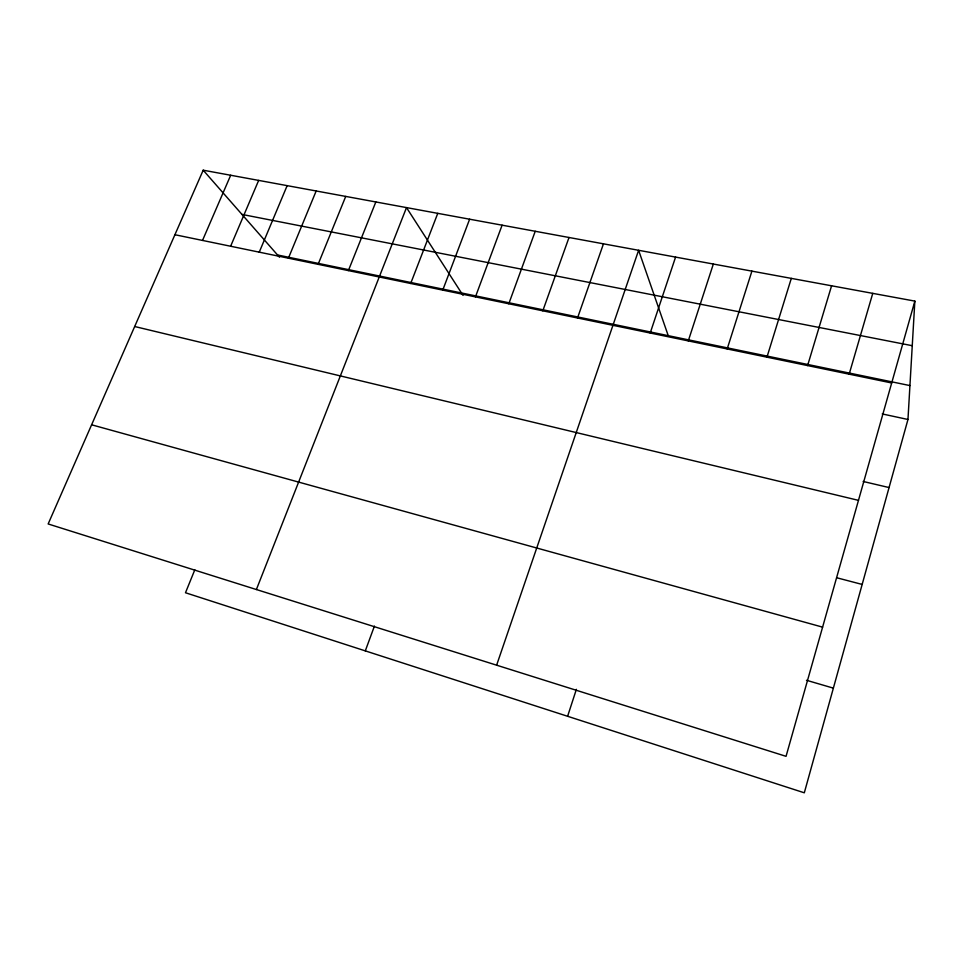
<?xml version="1.0" encoding="UTF-8"?>
<svg xmlns="http://www.w3.org/2000/svg" width="963" height="963" viewBox="0 0 963 963"><rect width="100%" height="100%" fill="white"/><g stroke="black" fill="none" stroke-linecap="round" stroke-linejoin="round"><path stroke-width="1.44" d="M194.815 569.807L185.486 592.751L804.31 792.802L907.965 419.483L914.85 301.106L203.193 170.198L48.15 523.956L786.049 756.328L914.85 301.106M849.161 374.174L872.755 293.354M807.596 365.579L831.587 285.782M766.945 357.165L791.309 278.379M727.173 348.943L751.91 271.133M688.28 340.902L713.342 264.031M567.604 716.279L576.38 689.339M650.206 333.017L675.581 257.085M496.619 665.192L638.613 250.296L668.238 335.666M577.511 317.995L603.464 243.82M542.807 310.808L569.013 237.488M508.789 303.778L535.235 231.276M365.302 650.88L374.438 626.07M475.445 296.881L502.108 225.186M442.751 290.116L469.631 219.203M410.683 283.483L437.768 213.341M256.387 589.537L406.506 207.599L463.034 295.388M348.389 270.591L375.835 201.953M318.115 264.331L345.729 196.416M288.406 258.192L316.177 190.975M259.252 252.162L287.155 185.642M230.626 246.239L258.662 180.406M202.519 240.425L230.687 175.254M241.978 214.424L912.262 345.705M277.525 254.966L909.939 385.585M174.917 234.719L891.69 382.973M882.24 413.934L907.965 419.483M863.137 481.464L889.066 487.555M134.688 326.517L858.478 500.351M836.979 577.824L862.162 584.433M91.617 424.791L822.607 627.142M806.476 680.275L833.368 688.136M203.193 170.198L279.463 257.181"/></g></svg>
